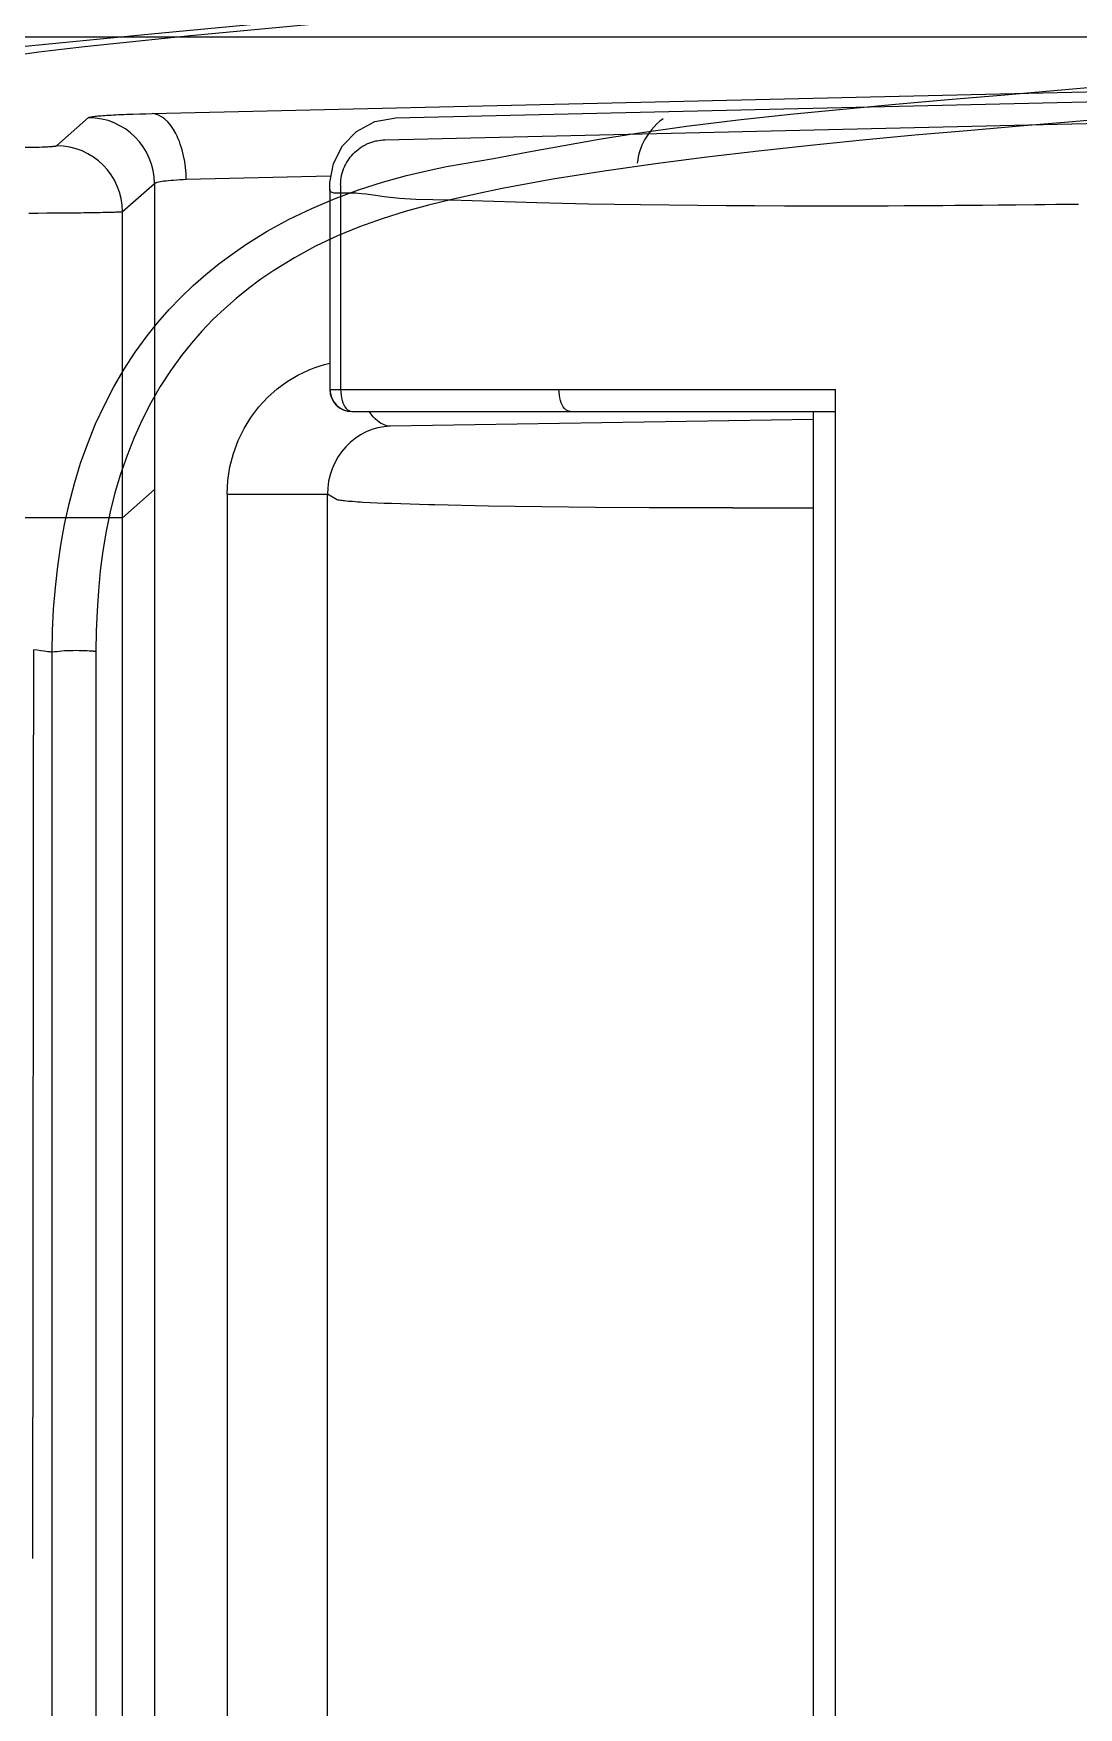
# Model space of a CAD drawing. Header units: millimetres. Extents: x 7294529 to 7346664, y 234399 to 276449.
# Drawn here: x 7306735.4 to 7306782.9, y 248583.5 to 248659.5 of the extents above; entities that cross this region are included whole.
import ezdxf
from ezdxf.xclip import XClip

# ---------------------------------------------------------------- set-up
doc = ezdxf.new("R2010")
doc.units = ezdxf.units.MM
doc.header["$LTSCALE"] = 100
doc.header["$XCLIPFRAME"] = 2
for name, color, linetype in [('BP', 7, 'Continuous'), ('U-59C-EX$0$FUR_욕실', 6, 'Continuous'), ('U-59C-EX$0$HAT', 8, 'Continuous')]:
    doc.layers.add(name, color=color, linetype=linetype)

# ---------------------------------------------------------------- blocks, each defined once
blk = doc.blocks.new('U-59C-EX$0$대변기')
blk.add_wipeout([(22.249, 172.542), (8.912, 147.747), (6.746, 136.341), (0, 0), (6.746, -136.341), (8.912, -147.747), (22.075, -172.29), (48.748, -190.928), (71.393, -195), (166.776, -195), (163.874, -199.595), (211.559, -201.09), (211.593, -201.598), (211.811, -202.635), (212.508, -203.592), (213.122, -203.98), (214.154, -204.198), (220.754, -204.198), (220.754, -206.356), (211.679, -206.357), (211.156, -206.396), (210.27, -206.678), (209.31, -207.428), (208.746, -208.406), (208.586, -209.092), (208.561, -209.456), (208.566, -265.023), (208.683, -265.023), (208.781, -265.75), (209.146, -266.635), (209.439, -267.037), (210.115, -267.628), (210.657, -267.918), (211.055, -268.028), (211.754, -268.123), (489.288, -268.123), (490.393, -267.862), (490.867, -267.712), (491.452, -267.223), (492.007, -266.495), (492.243, -265.953), (492.338, -265.585), (492.393, -265), (492.393, -209.472), (492.274, -208.615), (492.053, -208.038), (491.645, -207.418), (491.175, -206.97), (490.657, -206.651), (490.048, -206.44), (489.564, -206.376), (489.288, -206.356), (294.651, -206.356), (294.651, -204.198), (299.371, -204.198), (299.927, -204.142), (300.815, -203.772), (301.133, -203.526), (301.57, -203.013), (301.802, -202.567), (301.976, -201.864), (301.977, -201.814), (356.763, -202.115), (409.646, -200.732), (451.071, -197.491), (521.76, -184.127), (558.832, -171.77), (607.507, -146.927), (640.318, -121.724), (666.396, -92.635), (682.862, -64.812), (689.365, -48.845), (694.462, -30.579), (696.683, -17.3), (697.462, -8.646), (697.701, 0.017), (696.016, 21.31), (691.269, 41.797), (683.337, 62.602), (669.046, 87.706), (652.78, 108.071), (630.642, 128.959), (599.081, 150.929), (558.195, 170.853), (516.937, 184.225), (478.6, 192.501), (440.581, 197.364), (409.565, 199.556), (375.328, 200.688), (311.092, 200.701), (281.722, 200.871), (251.346, 200.76), (223.329, 200.377), (188.294, 199.951), (182.405, 198.155), (177.519, 194.766), (79.796, 195), (40.704, 194.567), (37.247, 193.227), (37.247, 185.308)]).dxf.layer = 'U-59C-EX$0$FUR_욕실'
at = {"layer": 'U-59C-EX$0$FUR_욕실'}
for p, q in [((321.987, 195), (71.393, 195)), ((200.942, 191.528), (319.361, 194.282)), ((211.994, 191.336), (332.78, 194.141)), ((211.501, 190.336), (332.264, 193.142)), ((196.606, 190.066), (198.055, 191.341)), ((209.041, 188.683), (202.495, 188.531)), ((201.052, 188.343), (199.603, 187.068)), ((201.052, 188.343), (201.052, 30.494)), ((209.003, 188.09), (209.008, 188.272)), ((209.003, 188.092), (209.003, 179)), ((209.008, 188.272), (209.016, 188.404)), ((209.499, 188.288), (209.499, 179)), ((199.603, 0), (199.603, 187.068)), ((209.003, 179), (231.949, 179)), ((231.949, 0), (231.949, 179)), ((210.003, 178), (231.949, 178)), ((230.952, 0), (230.952, 178)), ((230.952, 177.64), (211.746, 177.335)), ((201.052, 174.456), (199.603, 173.181)), ((204.348, 174.247), (204.348, 30.5)), ((204.348, 174.247), (208.899, 174.247)), ((209.307, 174.002), (208.899, 174.247)), ((208.899, 0), (208.899, 174.247)), ((213.775, 173.76), (213.502, 173.767)), ((199.603, 173.181), (186.487, 173.181)), ((199.603, 173.181), (199.603, 173.181)), ((196.406, 167.071, 0), (196.405, 167.07, 0)), ((196.406, 167.07, 0), (196.406, 167.071, 0))]:
    blk.add_line(p, q, dxfattribs=at)
blk.add_lwpolyline([(209.016, 188.404), (209.178, 189.266), (209.587, 190.061), (210.222, 190.713), (211.045, 191.16), (212, 191.336)], dxfattribs=at)
for centre, radius, start, end in [((198.049, 188.338), 3.003, 0.10692, 89.88074), ((196.599, 187.063), 3.003, 0.10692, 89.88074), ((210.003, 179), 1, 179.99989, 269.99995), ((210.015, 179), 1, 179.99995, 269.99989), ((227.369, 955.678), 782.052, 269.994107, 270.262465)]:
    blk.add_arc(centre, radius, start, end, dxfattribs=at)
for points, knots in [([(451.847, 196.232, 0), (445.553, 196.879, 0), (432.963, 198.173, 0), (412.657, 199.478, 0), (391.014, 200.38, 0), (368.136, 200.856, 0), (347.193, 201.018, 0), (328.214, 201.007, 0), (311.185, 200.828, 0), (294.444, 200.49, 0), (276.451, 199.94, 0), (257.294, 199.11, 0), (237.029, 197.926, 0), (217.216, 196.407, 0), (202.89, 195.121, 0), (193.717, 194.093, 0), (189.796, 193.121, 0), (186.226, 191.526, 0), (183.254, 189.513, 0), (180.802, 187.061, 0), (178.865, 184.356, 0), (177.36, 181.291, 0), (176.263, 177.937, 0), (175.559, 174.37, 0), (175.401, 171.903, 0), (175.322, 170.669, 0)], [0, 0, 0, 0, 0.060795, 0.121595, 0.195943, 0.270352, 0.344706, 0.402267, 0.459897, 0.51754, 0.575118, 0.649316, 0.723553, 0.797769, 0.871482, 0.887461, 0.9034, 0.917212, 0.931, 0.942342, 0.953679, 0.964966, 0.976261, 0.988125, 1, 1, 1, 1]), ([(216.433, 189.482, 0), (218.563, 189.887, 0), (223.766, 190.875, 0), (232.28, 191.757, 0), (241.849, 192.564, 0), (254.516, 193.721, 0), (270.372, 195.323, 0), (289.667, 196.816, 0), (309.316, 198.032, 0), (329.548, 198.875, 0), (350.383, 199.375, 0), (371.781, 199.531, 0), (393.43, 199.258, 0), (415.082, 198.524, 0), (436.663, 197.218, 0), (458.082, 195.158, 0), (477.787, 192.441, 0), (495.729, 189.193, 0), (511.908, 185.608, 0), (527.926, 181.34, 0), (543.987, 176.268, 0), (560.035, 170.287, 0), (575.995, 163.318, 0), (591.535, 155.426, 0), (606.536, 146.594, 0), (619.783, 137.558, 0), (631.361, 128.533, 0), (641.396, 119.733, 0), (650.88, 110.328, 0), (659.715, 100.335, 0), (667.917, 89.636, 0), (675.35, 78.188, 0), (681.921, 66.023, 0), (687.475, 53.363, 0), (691.561, 41.379, 0), (694.407, 30.237, 0), (696.282, 20.048, 0), (697.436, 9.753, 0), (697.858, -1.187, 0), (697.334, -12.73, 0), (695.748, -24.794, 0), (693.189, -36.691, 0), (689.685, -48.404, 0), (685.255, -59.87, 0), (679.943, -71.044, 0), (673.833, -81.803, 0), (666.71, -92.479, 0), (658.518, -102.969, 0), (649.265, -113.209, 0), (639.333, -122.82, 0), (628.827, -131.785, 0), (617.296, -140.506, 0), (604.706, -148.885, 0), (591.042, -156.837, 0), (576.926, -164.019, 0), (562.444, -170.443, 0), (547.677, -176.128, 0), (532.193, -181.255, 0), (516.003, -185.779, 0), (499.126, -189.687, 0), (482.109, -192.888, 0), (462.899, -195.751, 0), (441.504, -198.03, 0), (418.005, -199.591, 0), (394.506, -200.392, 0), (371.129, -200.676, 0), (347.952, -200.516, 0), (326.901, -199.968, 0), (307.936, -199.127, 0), (290.952, -198.087, 0), (274.239, -196.804, 0), (255.578, -195.109, 0), (237.592, -193.131, 0), (224.266, -191.691, 0), (218.472, -190.889, 0), (217.606, -190.769, 0)], [0, 0, 0, 0, 0.006414, 0.015663, 0.024923, 0.034178, 0.052154, 0.070145, 0.08813, 0.106098, 0.124692, 0.14331, 0.161928, 0.180522, 0.198654, 0.216798, 0.23493, 0.248839, 0.262762, 0.276681, 0.290586, 0.305167, 0.319791, 0.33442, 0.349026, 0.363592, 0.374762, 0.385967, 0.397177, 0.408367, 0.419523, 0.431089, 0.442694, 0.454295, 0.465855, 0.474529, 0.483225, 0.491917, 0.500588, 0.510762, 0.520971, 0.531186, 0.541366, 0.55172, 0.562103, 0.572488, 0.582845, 0.594387, 0.605965, 0.617564, 0.629159, 0.640716, 0.653946, 0.667211, 0.680502, 0.693803, 0.70709, 0.720335, 0.734871, 0.749421, 0.763973, 0.778513, 0.798415, 0.818332, 0.838233, 0.858409, 0.878602, 0.898779, 0.914313, 0.929857, 0.945405, 0.960943, 0.982757, 0.997423, 1, 1, 1, 1]), ([(192.39, 194.32, 0), (198.166, 194.886, 0), (209.719, 196.017, 0), (227.429, 197.343, 0), (240.421, 198.188, 0), (247.632, 198.505, 0), (248.726, 198.554, 0)], [0, 0, 0, 0, 0.314595, 0.629182, 0.94376, 1, 1, 1, 1]), ([(198.385, -168.282, 0), (198.388, -168.701, 0), (198.4, -170.197, 0), (198.627, -172.741, 0), (199.289, -175.907, 0), (200.445, -178.924, 0), (202.101, -181.665, 0), (204.2, -183.946, 0), (206.811, -185.935, 0), (209.956, -187.493, 0), (213.557, -188.582, 0), (217.277, -189.278, 0), (224.738, -190.197, 0), (238.401, -191.748, 0), (257.976, -193.816, 0), (279.916, -195.742, 0), (301.726, -197.242, 0), (322.265, -198.221, 0), (341.414, -198.776, 0), (359.05, -199.034, 0), (376.888, -199.028, 0), (396.39, -198.738, 0), (417.571, -198.016, 0), (440.368, -196.526, 0), (461.417, -194.336, 0), (480.637, -191.533, 0), (498.012, -188.306, 0), (515.242, -184.344, 0), (531.635, -179.771, 0), (547.174, -174.623, 0), (561.856, -168.97, 0), (576.255, -162.582, 0), (590.289, -155.442, 0), (603.876, -147.535, 0), (616.386, -139.209, 0), (627.839, -130.55, 0), (638.266, -121.655, 0), (648.124, -112.12, 0), (657.309, -101.96, 0), (665.436, -91.558, 0), (672.499, -80.976, 0), (678.555, -70.32, 0), (683.819, -59.252, 0), (688.209, -47.9, 0), (691.679, -36.307, 0), (694.214, -24.537, 0), (695.786, -12.602, 0), (696.305, -1.181, 0), (695.887, 9.642, 0), (694.743, 19.826, 0), (692.887, 29.906, 0), (690.067, 40.933, 0), (686.019, 52.799, 0), (680.514, 65.337, 0), (674.002, 77.385, 0), (666.633, 88.729, 0), (658.497, 99.338, 0), (649.727, 109.251, 0), (640.314, 118.581, 0), (630.356, 127.312, 0), (618.858, 136.273, 0), (605.694, 145.251, 0), (590.78, 154.031, 0), (575.332, 161.876, 0), (559.465, 168.806, 0), (541.951, 175.335, 0), (522.758, 181.244, 0), (501.905, 186.362, 0), (480.646, 190.415, 0), (459.06, 193.454, 0), (437.233, 195.588, 0), (415.665, 196.907, 0), (394.445, 197.638, 0), (373.633, 197.927, 0), (353.05, 197.818, 0), (332.507, 197.384, 0), (312.066, 196.597, 0), (291.744, 195.397, 0), (271.798, 193.901, 0), (255.532, 192.294, 0), (242.697, 191.132, 0), (233.169, 190.375, 0), (223.763, 189.307, 0), (216.129, 188.114, 0), (210.316, 186.524, 0), (206.85, 184.792, 0), (204.178, 182.734, 0), (202.111, 180.499, 0), (200.4, 177.684, 0), (199.171, 174.361, 0), (198.489, 170.79, 0), (198.42, 168.332, 0), (198.385, 167.103, 0)], [0, 0, 0, 0, 0.001013, 0.003622, 0.006228, 0.009035, 0.011841, 0.014627, 0.017416, 0.020908, 0.024426, 0.027971, 0.031501, 0.045381, 0.066017, 0.085104, 0.104198, 0.12328, 0.137934, 0.152601, 0.167268, 0.181921, 0.200236, 0.218565, 0.236881, 0.250956, 0.265043, 0.279128, 0.293198, 0.305689, 0.318219, 0.330762, 0.343296, 0.355806, 0.368283, 0.37916, 0.390074, 0.400992, 0.41189, 0.422754, 0.432485, 0.442242, 0.451997, 0.461726, 0.47128, 0.480865, 0.490446, 0.499993, 0.508129, 0.516286, 0.524445, 0.532584, 0.543445, 0.554344, 0.565246, 0.576112, 0.586613, 0.597144, 0.607694, 0.61824, 0.628753, 0.642488, 0.65626, 0.670054, 0.683843, 0.697592, 0.714681, 0.731786, 0.74888, 0.766406, 0.783944, 0.801471, 0.818416, 0.835382, 0.852348, 0.869292, 0.88688, 0.904485, 0.922096, 0.939692, 0.948425, 0.957164, 0.965892, 0.974611, 0.978706, 0.982792, 0.98541, 0.988024, 0.991033, 0.994042, 0.997019, 1, 1, 1, 1]), ([(198.055, 191.341), (198.075, 191.359), (198.162, 191.375), (198.324, 191.403), (198.579, 191.427), (198.912, 191.452), (199.324, 191.474), (200.009, 191.504), (200.557, 191.519), (200.941, 191.528)], [0, 0, 0, 0, 0.028186, 0.086265, 0.174467, 0.290367, 0.433154, 0.601507, 1, 1, 1, 1]), ([(202.495, 188.531), (202.489, 188.894), (202.429, 189.442), (202.239, 190.136), (201.991, 190.724), (201.614, 191.284), (201.145, 191.516), (200.942, 191.528)], [0, 0, 0, 0, 0.301773, 0.453409, 0.595897, 0.831215, 1, 1, 1, 1]), ([(224.13, 191.295, 0), (224.13, 191.295, 0), (223.934, 191.146, 0), (223.499, 190.72, 0), (223.077, 190.013, 0), (222.987, 189.467, 0), (222.956, 189.277, 0)], [0, 0, 0, 0, 0.000025, 0.3088, 0.759133, 1, 1, 1, 1]), ([(194.904, 189.994), (195.121, 189.995), (195.518, 190), (195.985, 190.012), (196.285, 190.028), (196.442, 190.037), (196.54, 190.052), (196.594, 190.056), (196.606, 190.066)], [0, 0, 0, 0, 0.381845, 0.69832, 0.819995, 0.912437, 0.972806, 1, 1, 1, 1]), ([(209.499, 188.288), (209.498, 188.431), (209.529, 188.714), (209.639, 189.051), (209.765, 189.299), (209.911, 189.527), (210.129, 189.778), (210.387, 189.98), (210.608, 190.109), (210.779, 190.188), (210.955, 190.251), (211.195, 190.312), (211.379, 190.334), (211.501, 190.336)], [0, 0, 0, 0, 0.134861, 0.2682, 0.333559, 0.398236, 0.524101, 0.646791, 0.70672, 0.766235, 0.825311, 0.883786, 1, 1, 1, 1]), ([(196.405, 167.07, 0), (196.405, 167.07, 0), (196.415, 168.382, 0), (196.579, 170.991, 0), (197.324, 174.804, 0), (198.682, 178.363, 0), (200.538, 181.387, 0), (202.757, 183.784, 0), (205.575, 185.974, 0), (209.203, 187.79, 0), (213.024, 188.934, 0), (215.486, 189.33, 0), (216.433, 189.482, 0)], [0, 0, 0, 0, 0.000002, 0.106732, 0.213329, 0.32269, 0.432016, 0.52638, 0.620826, 0.765115, 0.909718, 1, 1, 1, 1]), ([(202.495, 188.531), (202.303, 188.522), (201.959, 188.502), (201.52, 188.46), (201.239, 188.42), (201.103, 188.379), (201.06, 188.357), (201.052, 188.343)], [0, 0, 0, 0, 0.394723, 0.703633, 0.907827, 0.967538, 1, 1, 1, 1]), ([(242.983, 187.404), (237.212, 187.344), (233.65, 187.321), (228.356, 187.326), (223.276, 187.377), (218.63, 187.444), (214.856, 187.605), (211.676, 187.626), (210.311, 187.979), (208.988, 187.877), (209.003, 188.092)], [0, 0, 0, 0, 0.176478, 0.356056, 0.528849, 0.685348, 0.816957, 0.916462, 0.978461, 1, 1, 1, 1]), ([(199.603, 187.068), (199.567, 187.056), (199.441, 187.056), (199.189, 187.037), (198.799, 187.031), (198.287, 187.019), (197.664, 187.011), (196.673, 187.001), (195.891, 186.997), (195.349, 186.996)], [0, 0, 0, 0, 0.026666, 0.086995, 0.17921, 0.301254, 0.448612, 0.617954, 1, 1, 1, 1]), ([(204.348, 174.247), (204.348, 175.077), (204.687, 176.719), (206.059, 178.726), (207.649, 179.785), (208.684, 180.116), (209.003, 180.189)], [0, 0, 0, 0, 0.2681868, 0.5244934, 0.7665182, 0.8712251, 0.8712251, 0.8712251, 0.8712251]), ([(209.499, 179), (209.499, 178.832), (209.54, 178.525), (209.696, 178.147), (209.918, 178), (210.015, 178)], [0, 0, 0, 0, 0.418065, 0.759209, 1, 1, 1, 1]), ([(219.923, 178), (219.826, 178), (219.604, 178.147), (219.448, 178.525), (219.407, 178.832), (219.407, 179)], [0, 0, 0, 0, 0.240791, 0.581935, 1, 1, 1, 1]), ([(211.746, 177.335), (211.543, 177.344), (211.157, 177.528), (210.9, 177.836), (210.795, 178)], [0, 0, 0, 0, 0.1683215, 0.3284292, 0.3284292, 0.3284292, 0.3284292]), ([(211.746, 177.335), (211.372, 177.324), (210.614, 177.139), (209.672, 176.438), (209.045, 175.427), (208.899, 174.638), (208.899, 174.247)], [0, 0, 0, 0, 0.243275, 0.491907, 0.745251, 1, 1, 1, 1]), ([(213.502, 173.767), (212.935, 173.781), (211.939, 173.811), (210.783, 173.859), (210.076, 173.904), (209.713, 173.932), (209.471, 173.964), (209.345, 173.983), (209.307, 174.002)], [0, 0, 0, 0, 0.404606, 0.710975, 0.824501, 0.910788, 0.969368, 1, 1, 1, 1]), ([(227.289, 173.626), (226.024, 173.626), (221.519, 173.638), (217.014, 173.679), (213.775, 173.76)], [0, 0, 0, 0, 0.280677, 1, 1, 1, 1]), ([(195.562, 167.181, 0), (195.562, 167.181, 0), (195.547, 156.876, 0), (195.531, 143.151, 0), (195.521, 129.355, 0), (195.519, 125.932, 0)], [0, 0, 0, 0, 0.0000014, 0.7519022, 1, 1, 1, 1]), ([(196.405, 167.07, 0), (196.342, 167.079, 0), (196.059, 167.116, 0), (195.779, 167.152, 0), (195.562, 167.181, 0)], [0, 0, 0, 0, 0.223669, 1, 1, 1, 1]), ([(196.406, -168.25, 0), (196.406, -168.25, 0), (196.405, -155.976, 0), (196.404, -131.362, 0), (196.404, -97.757, 0), (196.404, -74.227, 0), (196.404, -58.626, 0), (196.404, -49.705, 0), (196.404, -38.549, 0), (196.404, -29.62, 0), (196.404, -18.457, 0), (196.404, -9.523, 0), (196.404, 8.395, 0), (196.404, 33.069, 0), (196.404, 66.687, 0), (196.404, 100.255, 0), (196.404, 133.733, 0), (196.405, 155.976, 0), (196.406, 167.07, 0), (196.406, 167.07, 0)], [0, 0, 0, 0, 0, 0.110773, 0.221543, 0.301104, 0.320993, 0.360773, 0.380663, 0.420443, 0.440333, 0.480114, 0.500004, 0.599906, 0.699838, 0.799743, 0.899871, 1, 1, 1, 1, 1]), ([(198.385, 167.103, 0), (198.35, 167.106, 0), (198.2, 167.121, 0), (197.865, 167.141, 0), (197.366, 167.147, 0), (196.83, 167.125, 0), (196.548, 167.089, 0), (196.406, 167.071, 0)], [0, 0, 0, 0, 0.057586, 0.246053, 0.497369, 0.748684, 1, 1, 1, 1]), ([(198.385, 167.103, 0), (198.385, 155.987, 0), (198.383, 133.756, 0), (198.385, 100.259, 0), (198.386, 66.689, 0), (198.388, 33.069, 0), (198.388, 8.395, 0), (198.388, -9.523, 0), (198.388, -18.456, 0), (198.388, -29.62, 0), (198.388, -38.549, 0), (198.387, -49.706, 0), (198.387, -58.626, 0), (198.386, -74.229, 0), (198.385, -97.762, 0), (198.383, -131.386, 0), (198.385, -155.983, 0), (198.385, -168.282, 0)], [0, 0, 0, 0, 0.100138, 0.200274, 0.300173, 0.400099, 0.499996, 0.519884, 0.559662, 0.579551, 0.619329, 0.639217, 0.678994, 0.698883, 0.778441, 0.889219, 1, 1, 1, 1])]:
    blk.add_open_spline(points, degree=3, knots=knots, dxfattribs=at)
blk = doc.blocks.new('U-59C-EX$0$A$Ce93e390f')
at = {"layer": 'U-59C-EX$0$HAT'}
h = blk.add_hatch(dxfattribs=at)
h.set_pattern_fill('_USER', color=256, scale=300, angle=180, double=1, pattern_type=0)
h.set_pattern_definition([(180, (1340, -8e-07), (-4e-14, -300), []), (270, (1340, -8e-07), (300, -6e-14), [])])
h.paths.add_polyline_path([(1340, 1350), (0, 1350), (0, 0), (1340, 0)])
at = {"layer": 'U-59C-EX$0$FUR_욕실', "xscale": -1}
blk.add_blockref('U-59C-EX$0$대변기', (1469.488, 399.99), dxfattribs=at)
blk = doc.blocks.new('U-59C-EX')
at = {"layer": 'U-59C-EX$0$FUR_욕실', "xscale": -1.000000000000001}
blk.add_blockref('U-59C-EX$0$A$Ce93e390f', (1735, -2945), dxfattribs=at)

msp = doc.modelspace()

# ---------------------------------------------------------------- block references
at = {"layer": 'BP'}
ref = msp.add_blockref('U-59C-EX', (7306274.356, 251009.377), dxfattribs=at)
XClip(ref).set_block_clipping_path([(12590, -7184.9999999999), (0, -7184.9999999999), (0, 300.0000000002), (4055.0000000028, 300.0000000099), (4055.0000000028, 1674.9999999992), (4320, 1674.9999999992), (4820, 2135.0000000001), (12590.0000000009, 2135.0000000001)])

doc.saveas('drawing.dxf')
